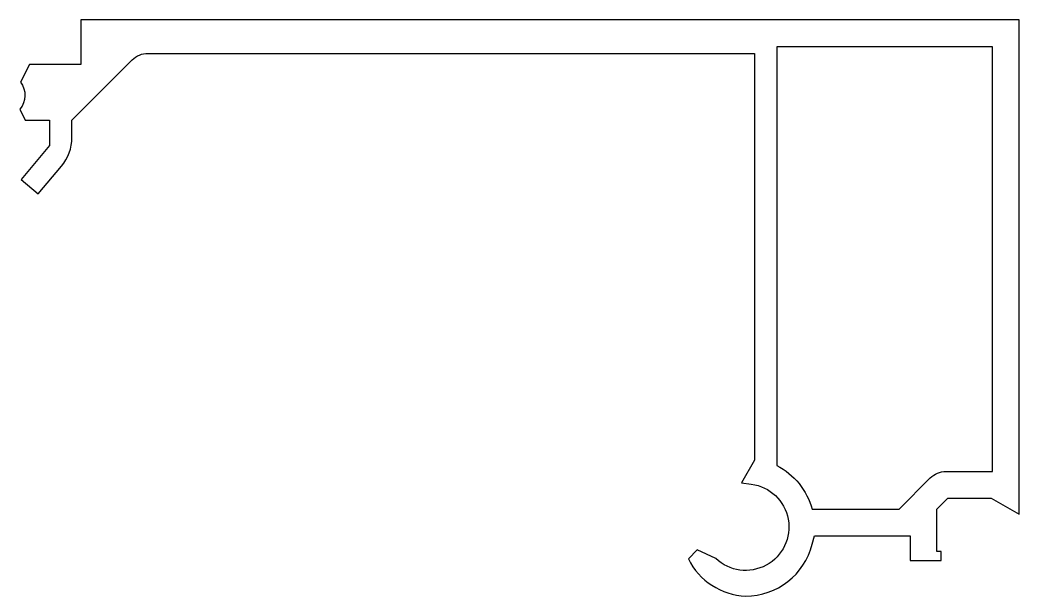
# Model space of a CAD drawing. Header units: millimetres. Extents: x -37.4 to 7.6, y 14.7 to 40.6.
import ezdxf

# ---------------------------------------------------------------- set-up
doc = ezdxf.new("R2010")
doc.units = ezdxf.units.MM

msp = doc.modelspace()

# ---------------------------------------------------------------- linework, layer by layer
for points in [[(-34.621, 40.578), (-34.621, 38.578), (-36.921, 38.578), (-37.325, 37.784, -0.339409), (-37.354, 36.566), (-37.121, 36.078), (-36.021, 36.078), (-36.021, 34.929), (-37.304, 33.4), (-36.538, 32.757), (-35.489, 34.007, 0.176327), (-35.021, 35.293), (-35.021, 36.078), (-32.314, 38.785, -0.201449), (-31.597, 39.078), (-4.321, 39.078), (-4.321, 20.781), (-4.905, 19.77), (-4.461, 19.711, -1.373176), (-6.061, 16.362), (-6.894, 16.75), (-7.29, 16.345, 0.274409), (-4.721, 14.678, 0.341999), (-1.719, 17.003), (-1.623, 17.378), (2.679, 17.378), (2.679, 16.278), (4.079, 16.278), (4.079, 16.678), (3.879, 16.678), (3.879, 18.578), (4.379, 19.078), (6.333, 19.078), (7.579, 18.359), (7.579, 40.578), (-34.621, 40.578)], [(3.589, 19.985, -0.198912), (4.296, 20.278), (6.379, 20.278), (6.379, 39.378), (-2.821, 39.378), (-3.321, 39.378), (-3.321, 38.878), (-3.321, 20.544, -0.213458), (-1.726, 18.578), (2.182, 18.578), (3.589, 19.985)]]:
    msp.add_lwpolyline(points, format="xyb", close=True)

doc.saveas('drawing.dxf')
